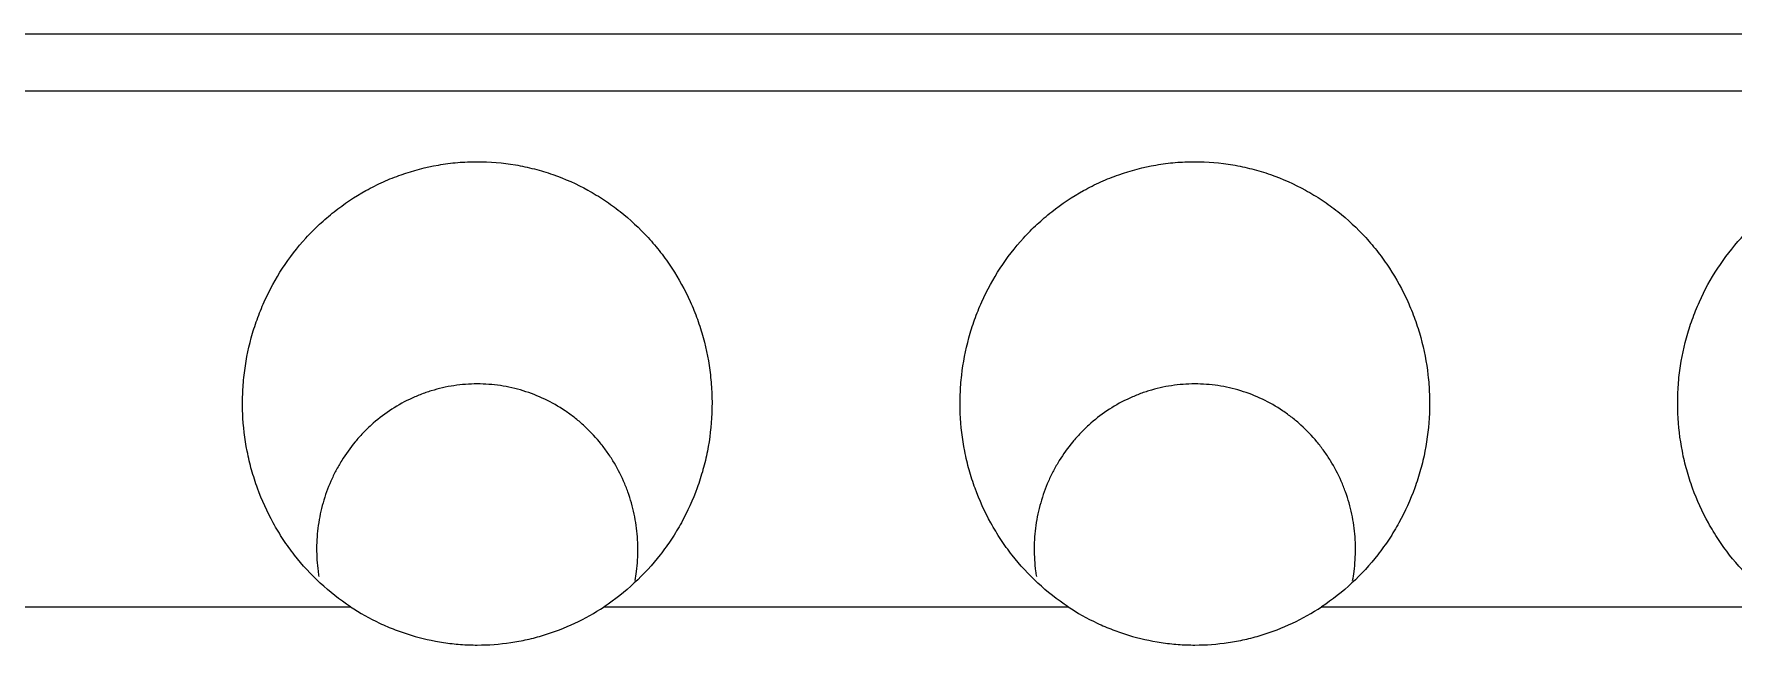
# Model space of a CAD drawing. Header units: inches. Extents: x 3778 to 56227, y -16914 to 35091.
# Drawn here: x 42859.95 to 42867.02, y -12661.26 to -12658.71 of the extents above; entities that cross this region are included whole.
import ezdxf

# ---------------------------------------------------------------- set-up
doc = ezdxf.new("R2010")
doc.units = ezdxf.units.IN
doc.header["$LTSCALE"] = 100
doc.header["$MEASUREMENT"] = 0
doc.linetypes.add('DH-HID2', pattern=[1.2, 0.8, -0.4])
doc.layers.add('2-con', color=2, linetype='Continuous')
doc.layers.add('FU-FURM', color=251, linetype='DH-HID2')
doc.layers.add('mark-B', color=2, linetype='Continuous', lineweight=20)

# ---------------------------------------------------------------- blocks, each defined once
blk = doc.blocks.new('cjscjdeh')
at = {"layer": 'FU-FURM', "color": 8}
blk.add_line((149349.5168, 68184.8848), (151549.5168, 68184.8848), dxfattribs=at)
blk = doc.blocks.new('무풍1WAY 대형')
at = {"layer": 'mark-B'}
blk.add_line((289.2596, -420.2368), (-384.8363, -420.2368), dxfattribs=at)
for points, knots in [([(-180.2062, -417.8514), (-180.2448, -417.8259), (-180.2853, -417.8031), (-180.3488, -417.7731), (-180.3705, -417.7639), (-180.4142, -417.7471), (-180.4362, -417.7396), (-180.5029, -417.7194), (-180.5481, -417.7092), (-180.6173, -417.6989), (-180.6406, -417.6963), (-180.6876, -417.6928), (-180.7111, -417.6919), (-180.7811, -417.6919), (-180.8274, -417.6954), (-180.8964, -417.7056), (-180.9194, -417.7099), (-180.965, -417.7201), (-180.9879, -417.7261), (-181.0552, -417.7465), (-181.142, -417.78), (-181.2231, -417.8256), (-181.2622, -417.8514)], [0, 0, 0, 0, 0.125, 0.125, 0.1875, 0.1875, 0.25, 0.25, 0.375, 0.375, 0.4375, 0.4375, 0.5, 0.5, 0.625, 0.625, 0.6875, 0.6875, 0.75, 0.75, 0.875, 1, 1, 1, 1]), ([(-177.2186, -417.8514), (-177.2573, -417.8259), (-177.2977, -417.8031), (-177.3613, -417.7731), (-177.383, -417.7639), (-177.4266, -417.7471), (-177.4486, -417.7396), (-177.5153, -417.7194), (-177.5606, -417.7092), (-177.6298, -417.6989), (-177.6531, -417.6963), (-177.7001, -417.6928), (-177.7235, -417.6919), (-177.7935, -417.6919), (-177.8399, -417.6954), (-177.9089, -417.7056), (-177.9318, -417.7099), (-177.9775, -417.7201), (-178.0003, -417.7261), (-178.0676, -417.7465), (-178.1544, -417.78), (-178.2355, -417.8256), (-178.2747, -417.8514)], [0, 0, 0, 0, 0.125, 0.125, 0.1875, 0.1875, 0.25, 0.25, 0.375, 0.375, 0.4375, 0.4375, 0.5, 0.5, 0.625, 0.625, 0.6875, 0.6875, 0.75, 0.75, 0.875, 1, 1, 1, 1]), ([(-183.1937, -417.8514), (-183.1487, -417.8812), (-183.1069, -417.9142), (-183.0294, -417.986), (-182.9936, -418.0249), (-182.9445, -418.0877), (-182.9289, -418.1094), (-182.8992, -418.1542), (-182.8854, -418.177), (-182.8468, -418.2467), (-182.8249, -418.2949), (-182.7977, -418.3697), (-182.7895, -418.3951), (-182.7752, -418.4466), (-182.769, -418.4726), (-182.7536, -418.5508), (-182.7474, -418.6032), (-182.7442, -418.6825), (-182.7441, -418.709), (-182.746, -418.7623), (-182.748, -418.7891), (-182.757, -418.8684), (-182.767, -418.9203), (-182.7879, -418.9967), (-182.7959, -419.0219), (-182.8093, -419.0594), (-182.814, -419.0719), (-182.824, -419.0966), (-182.8293, -419.109), (-182.8567, -419.17), (-182.8822, -419.2166), (-182.9401, -419.3051), (-182.9726, -419.3472), (-183.0177, -419.3967), (-183.027, -419.4065), (-183.0458, -419.4256), (-183.0746, -419.4536), (-183.1049, -419.4796), (-183.1673, -419.5291), (-183.2116, -419.5587), (-183.2819, -419.5977), (-183.3061, -419.6098), (-183.3552, -419.6319), (-183.38, -419.6418), (-183.4555, -419.6684), (-183.5071, -419.6819), (-183.5732, -419.6933), (-183.5865, -419.6953), (-183.6133, -419.6988), (-183.6268, -419.7003), (-183.6671, -419.7037), (-183.6939, -419.7049), (-183.7741, -419.705), (-183.8273, -419.7006), (-183.8935, -419.6894), (-183.9067, -419.6868), (-183.9332, -419.6812), (-183.9463, -419.6781), (-183.9855, -419.668), (-184.0111, -419.6602), (-184.0868, -419.6337), (-184.1355, -419.612), (-184.206, -419.5732), (-184.2291, -419.5592), (-184.2739, -419.5294), (-184.2955, -419.5137), (-184.3582, -419.4642), (-184.3972, -419.428), (-184.4513, -419.3688), (-184.4687, -419.3482), (-184.5015, -419.3059), (-184.517, -419.2842), (-184.5607, -419.2177), (-184.5862, -419.1712), (-184.6136, -419.1105), (-184.6188, -419.0983), (-184.6288, -419.0735), (-184.6336, -419.061), (-184.6472, -419.0232), (-184.6552, -418.9979), (-184.6763, -418.9212), (-184.6863, -418.8693), (-184.6954, -418.7903), (-184.6974, -418.7638), (-184.6994, -418.7103), (-184.6993, -418.6836), (-184.6961, -418.6042), (-184.69, -418.5517), (-184.6748, -418.4738), (-184.6687, -418.448), (-184.6544, -418.3966), (-184.6463, -418.371), (-184.619, -418.2959), (-184.5971, -418.2477), (-184.5588, -418.1782), (-184.5451, -418.1555), (-184.5231, -418.1222), (-184.5156, -418.1112), (-184.5, -418.0894), (-184.4919, -418.0787), (-184.4506, -418.0257), (-184.4146, -417.9865), (-184.3367, -417.9142), (-184.2948, -417.8812), (-184.2498, -417.8514)], [0, 0, 0, 0, 0.03125, 0.03125, 0.0625, 0.0625, 0.078125, 0.078125, 0.09375, 0.09375, 0.125, 0.125, 0.140625, 0.140625, 0.15625, 0.15625, 0.1875, 0.1875, 0.203125, 0.203125, 0.21875, 0.21875, 0.25, 0.25, 0.265625, 0.265625, 0.273437, 0.273437, 0.28125, 0.28125, 0.3125, 0.3125, 0.34375, 0.34375, 0.351562, 0.351562, 0.359375, 0.375, 0.375, 0.40625, 0.40625, 0.421875, 0.421875, 0.4375, 0.4375, 0.46875, 0.46875, 0.476562, 0.476562, 0.484375, 0.484375, 0.5, 0.5, 0.53125, 0.53125, 0.539062, 0.539062, 0.546875, 0.546875, 0.5625, 0.5625, 0.59375, 0.59375, 0.609375, 0.609375, 0.625, 0.625, 0.65625, 0.65625, 0.671875, 0.671875, 0.6875, 0.6875, 0.71875, 0.71875, 0.726562, 0.726562, 0.734375, 0.734375, 0.75, 0.75, 0.78125, 0.78125, 0.796875, 0.796875, 0.8125, 0.8125, 0.84375, 0.84375, 0.859375, 0.859375, 0.875, 0.875, 0.90625, 0.90625, 0.921875, 0.921875, 0.929688, 0.929688, 0.9375, 0.9375, 0.96875, 0.96875, 1, 1, 1, 1]), ([(-180.2062, -417.8514), (-180.1612, -417.8812), (-180.1194, -417.9142), (-180.0418, -417.986), (-180.0061, -418.0249), (-179.957, -418.0877), (-179.9413, -418.1094), (-179.9117, -418.1542), (-179.8979, -418.177), (-179.8593, -418.2467), (-179.8374, -418.2949), (-179.8101, -418.3697), (-179.802, -418.3951), (-179.7876, -418.4466), (-179.7814, -418.4726), (-179.7661, -418.5508), (-179.7599, -418.6032), (-179.7566, -418.6825), (-179.7566, -418.709), (-179.7585, -418.7623), (-179.7605, -418.7891), (-179.7695, -418.8684), (-179.7795, -418.9203), (-179.8004, -418.9967), (-179.8083, -419.0219), (-179.8218, -419.0594), (-179.8265, -419.0719), (-179.8365, -419.0966), (-179.8417, -419.109), (-179.8692, -419.17), (-179.8947, -419.2166), (-179.9526, -419.3051), (-179.985, -419.3472), (-180.0301, -419.3967), (-180.0394, -419.4065), (-180.0583, -419.4256), (-180.0871, -419.4536), (-180.1173, -419.4796), (-180.1798, -419.5291), (-180.224, -419.5587), (-180.2944, -419.5977), (-180.3186, -419.6098), (-180.3676, -419.6319), (-180.3925, -419.6418), (-180.4679, -419.6684), (-180.5195, -419.6819), (-180.5857, -419.6933), (-180.599, -419.6953), (-180.6258, -419.6988), (-180.6392, -419.7003), (-180.6795, -419.7037), (-180.7063, -419.7049), (-180.7866, -419.705), (-180.8398, -419.7006), (-180.906, -419.6894), (-180.9192, -419.6868), (-180.9456, -419.6812), (-180.9588, -419.6781), (-180.9979, -419.668), (-181.0236, -419.6602), (-181.0992, -419.6337), (-181.1479, -419.612), (-181.2184, -419.5732), (-181.2416, -419.5592), (-181.2863, -419.5294), (-181.308, -419.5137), (-181.3707, -419.4642), (-181.4096, -419.428), (-181.4637, -419.3688), (-181.4811, -419.3482), (-181.514, -419.3059), (-181.5294, -419.2842), (-181.5731, -419.2177), (-181.5986, -419.1712), (-181.626, -419.1105), (-181.6313, -419.0983), (-181.6413, -419.0735), (-181.6461, -419.061), (-181.6597, -419.0232), (-181.6677, -418.9979), (-181.6887, -418.9212), (-181.6987, -418.8693), (-181.7078, -418.7903), (-181.7098, -418.7638), (-181.7118, -418.7103), (-181.7118, -418.6836), (-181.7086, -418.6042), (-181.7024, -418.5517), (-181.6872, -418.4738), (-181.6811, -418.448), (-181.6669, -418.3966), (-181.6587, -418.371), (-181.6314, -418.2959), (-181.6095, -418.2477), (-181.5712, -418.1782), (-181.5575, -418.1555), (-181.5356, -418.1222), (-181.528, -418.1112), (-181.5124, -418.0894), (-181.5044, -418.0787), (-181.4631, -418.0257), (-181.4271, -417.9865), (-181.3491, -417.9142), (-181.3072, -417.8812), (-181.2622, -417.8514)], [0, 0, 0, 0, 0.03125, 0.03125, 0.0625, 0.0625, 0.078125, 0.078125, 0.09375, 0.09375, 0.125, 0.125, 0.140625, 0.140625, 0.15625, 0.15625, 0.1875, 0.1875, 0.203125, 0.203125, 0.21875, 0.21875, 0.25, 0.25, 0.265625, 0.265625, 0.273437, 0.273437, 0.28125, 0.28125, 0.3125, 0.3125, 0.34375, 0.34375, 0.351562, 0.351562, 0.359375, 0.375, 0.375, 0.40625, 0.40625, 0.421875, 0.421875, 0.4375, 0.4375, 0.46875, 0.46875, 0.476562, 0.476562, 0.484375, 0.484375, 0.5, 0.5, 0.53125, 0.53125, 0.539062, 0.539062, 0.546875, 0.546875, 0.5625, 0.5625, 0.59375, 0.59375, 0.609375, 0.609375, 0.625, 0.625, 0.65625, 0.65625, 0.671875, 0.671875, 0.6875, 0.6875, 0.71875, 0.71875, 0.726562, 0.726562, 0.734375, 0.734375, 0.75, 0.75, 0.78125, 0.78125, 0.796875, 0.796875, 0.8125, 0.8125, 0.84375, 0.84375, 0.859375, 0.859375, 0.875, 0.875, 0.90625, 0.90625, 0.921875, 0.921875, 0.929687, 0.929687, 0.9375, 0.9375, 0.96875, 0.96875, 1, 1, 1, 1]), ([(-177.2186, -417.8514), (-177.1736, -417.8812), (-177.1318, -417.9142), (-177.0543, -417.986), (-177.0185, -418.0249), (-176.9694, -418.0877), (-176.9538, -418.1094), (-176.9241, -418.1542), (-176.9103, -418.177), (-176.8718, -418.2467), (-176.8498, -418.2949), (-176.8226, -418.3697), (-176.8144, -418.3951), (-176.8001, -418.4466), (-176.7939, -418.4726), (-176.7785, -418.5508), (-176.7724, -418.6032), (-176.7691, -418.6825), (-176.769, -418.709), (-176.7709, -418.7623), (-176.7729, -418.7891), (-176.7819, -418.8684), (-176.7919, -418.9203), (-176.8128, -418.9967), (-176.8208, -419.0219), (-176.8342, -419.0594), (-176.8389, -419.0719), (-176.8489, -419.0966), (-176.8542, -419.109), (-176.8816, -419.17), (-176.9071, -419.2166), (-176.965, -419.3051), (-176.9975, -419.3472), (-177.0426, -419.3967), (-177.0519, -419.4065), (-177.0707, -419.4256), (-177.0995, -419.4536), (-177.1298, -419.4796), (-177.1922, -419.5291), (-177.2365, -419.5587), (-177.3068, -419.5977), (-177.3311, -419.6098), (-177.3801, -419.6319), (-177.4049, -419.6418), (-177.4804, -419.6684), (-177.532, -419.6819), (-177.5981, -419.6933), (-177.6114, -419.6953), (-177.6382, -419.6988), (-177.6517, -419.7003), (-177.692, -419.7037), (-177.7188, -419.7049), (-177.799, -419.705), (-177.8522, -419.7006), (-177.9184, -419.6894), (-177.9316, -419.6868), (-177.9581, -419.6812), (-177.9713, -419.6781), (-178.0104, -419.668), (-178.036, -419.6602), (-178.1117, -419.6337), (-178.1604, -419.612), (-178.2309, -419.5732), (-178.254, -419.5592), (-178.2988, -419.5294), (-178.3204, -419.5137), (-178.3831, -419.4642), (-178.4221, -419.428), (-178.4762, -419.3688), (-178.4936, -419.3482), (-178.5264, -419.3059), (-178.5419, -419.2842), (-178.5856, -419.2177), (-178.6111, -419.1712), (-178.6385, -419.1105), (-178.6437, -419.0983), (-178.6537, -419.0735), (-178.6585, -419.061), (-178.6721, -419.0232), (-178.6801, -418.9979), (-178.7012, -418.9212), (-178.7112, -418.8693), (-178.7203, -418.7903), (-178.7223, -418.7638), (-178.7243, -418.7103), (-178.7242, -418.6836), (-178.721, -418.6042), (-178.7149, -418.5517), (-178.6997, -418.4738), (-178.6936, -418.448), (-178.6793, -418.3966), (-178.6712, -418.371), (-178.6439, -418.2959), (-178.622, -418.2477), (-178.5837, -418.1782), (-178.57, -418.1555), (-178.548, -418.1222), (-178.5405, -418.1112), (-178.5249, -418.0894), (-178.5168, -418.0787), (-178.4755, -418.0257), (-178.4395, -417.9865), (-178.3616, -417.9142), (-178.3197, -417.8812), (-178.2747, -417.8514)], [0, 0, 0, 0, 0.03125, 0.03125, 0.0625, 0.0625, 0.078125, 0.078125, 0.09375, 0.09375, 0.125, 0.125, 0.140625, 0.140625, 0.15625, 0.15625, 0.1875, 0.1875, 0.203125, 0.203125, 0.21875, 0.21875, 0.25, 0.25, 0.265625, 0.265625, 0.273437, 0.273437, 0.28125, 0.28125, 0.3125, 0.3125, 0.34375, 0.34375, 0.351562, 0.351562, 0.359375, 0.375, 0.375, 0.40625, 0.40625, 0.421875, 0.421875, 0.4375, 0.4375, 0.46875, 0.46875, 0.476562, 0.476562, 0.484375, 0.484375, 0.5, 0.5, 0.53125, 0.53125, 0.539062, 0.539062, 0.546875, 0.546875, 0.5625, 0.5625, 0.59375, 0.59375, 0.609375, 0.609375, 0.625, 0.625, 0.65625, 0.65625, 0.671875, 0.671875, 0.6875, 0.6875, 0.71875, 0.71875, 0.726562, 0.726562, 0.734375, 0.734375, 0.75, 0.75, 0.78125, 0.78125, 0.796875, 0.796875, 0.8125, 0.8125, 0.84375, 0.84375, 0.859375, 0.859375, 0.875, 0.875, 0.90625, 0.90625, 0.921875, 0.921875, 0.929687, 0.929687, 0.9375, 0.9375, 0.96875, 0.96875, 1, 1, 1, 1]), ([(-181.3911, -417.9607), (-181.3934, -417.9731), (-181.3954, -417.9856), (-181.3991, -418.0141), (-181.4007, -418.03), (-181.4027, -418.0621), (-181.4032, -418.0783), (-181.4029, -418.1266), (-181.3982, -418.1903), (-181.385, -418.2529), (-181.3718, -418.2993), (-181.3668, -418.3148), (-181.3559, -418.3451), (-181.35, -418.36), (-181.3306, -418.404), (-181.3158, -418.4323), (-181.2905, -418.4733), (-181.2816, -418.4867), (-181.2627, -418.513), (-181.2528, -418.5258), (-181.2219, -418.563), (-181.1997, -418.5862), (-181.164, -418.6186), (-181.1517, -418.6289), (-181.1263, -418.6488), (-181.1131, -418.6584), (-181.0726, -418.6856), (-181.0166, -418.7175), (-180.9564, -418.7411), (-180.9097, -418.7554), (-180.8939, -418.7596), (-180.8623, -418.7668), (-180.8464, -418.7698), (-180.7986, -418.7769), (-180.7664, -418.7793), (-180.7178, -418.7793), (-180.7014, -418.7787), (-180.6689, -418.7763), (-180.6528, -418.7744), (-180.6049, -418.7672), (-180.5735, -418.76), (-180.5273, -418.7458), (-180.512, -418.7404), (-180.4818, -418.7286), (-180.4667, -418.7221), (-180.4229, -418.7011), (-180.3671, -418.6691), (-180.3164, -418.6295), (-180.2804, -418.5968), (-180.2687, -418.5854), (-180.2465, -418.5622), (-180.2358, -418.5502), (-180.2051, -418.5132), (-180.1865, -418.4872), (-180.1612, -418.4463), (-180.1533, -418.4323), (-180.1383, -418.4037), (-180.1312, -418.3891), (-180.1119, -418.345), (-180.0903, -418.2849), (-180.0769, -418.2223), (-180.0701, -418.1744), (-180.0684, -418.1583), (-180.066, -418.1263), (-180.0654, -418.1103), (-180.0652, -418.0625), (-180.0671, -418.0306), (-180.0722, -417.9916), (-180.0733, -417.9843), (-180.0744, -417.977)], [0, 0, 0, 0, 0.01614, 0.01614, 0.036443, 0.036443, 0.056745, 0.056745, 0.09735, 0.137955, 0.137955, 0.158258, 0.158258, 0.17856, 0.17856, 0.219165, 0.219165, 0.239468, 0.239468, 0.25977, 0.25977, 0.300375, 0.300375, 0.320678, 0.320678, 0.34098, 0.34098, 0.381585, 0.42219, 0.42219, 0.442493, 0.442493, 0.462795, 0.462795, 0.5034, 0.5034, 0.523703, 0.523703, 0.544005, 0.544005, 0.58461, 0.58461, 0.604913, 0.604913, 0.625215, 0.625215, 0.66582, 0.706425, 0.706425, 0.726728, 0.726728, 0.74703, 0.74703, 0.787635, 0.787635, 0.807938, 0.807938, 0.82824, 0.82824, 0.868845, 0.90945, 0.90945, 0.929753, 0.929753, 0.950055, 0.950055, 0.99066, 0.99066, 1, 1, 1, 1]), ([(-178.4036, -417.9607), (-178.4059, -417.9731), (-178.4079, -417.9856), (-178.4116, -418.0141), (-178.4131, -418.03), (-178.4151, -418.0621), (-178.4156, -418.0783), (-178.4153, -418.1266), (-178.4106, -418.1903), (-178.3974, -418.2529), (-178.3842, -418.2993), (-178.3793, -418.3148), (-178.3684, -418.3451), (-178.3624, -418.36), (-178.3431, -418.404), (-178.3282, -418.4323), (-178.303, -418.4733), (-178.2941, -418.4867), (-178.2752, -418.513), (-178.2653, -418.5258), (-178.2344, -418.563), (-178.2122, -418.5862), (-178.1765, -418.6186), (-178.1642, -418.6289), (-178.1387, -418.6488), (-178.1255, -418.6584), (-178.0851, -418.6856), (-178.029, -418.7175), (-177.9689, -418.7411), (-177.9222, -418.7554), (-177.9064, -418.7596), (-177.8748, -418.7668), (-177.8589, -418.7698), (-177.8111, -418.7769), (-177.7789, -418.7793), (-177.7302, -418.7793), (-177.7139, -418.7787), (-177.6814, -418.7763), (-177.6653, -418.7744), (-177.6174, -418.7672), (-177.586, -418.76), (-177.5398, -418.7458), (-177.5245, -418.7404), (-177.4942, -418.7286), (-177.4792, -418.7221), (-177.4354, -418.7011), (-177.3796, -418.6691), (-177.3289, -418.6295), (-177.2928, -418.5968), (-177.2812, -418.5854), (-177.2589, -418.5622), (-177.2482, -418.5502), (-177.2176, -418.5132), (-177.199, -418.4872), (-177.1737, -418.4463), (-177.1657, -418.4323), (-177.1507, -418.4037), (-177.1437, -418.3891), (-177.1243, -418.345), (-177.1027, -418.2849), (-177.0894, -418.2223), (-177.0826, -418.1744), (-177.0808, -418.1583), (-177.0785, -418.1263), (-177.0779, -418.1103), (-177.0776, -418.0625), (-177.0796, -418.0306), (-177.0846, -417.9916), (-177.0857, -417.9843), (-177.0869, -417.977)], [0, 0, 0, 0, 0.01614, 0.01614, 0.036442, 0.036442, 0.056745, 0.056745, 0.09735, 0.137955, 0.137955, 0.158257, 0.158257, 0.17856, 0.17856, 0.219165, 0.219165, 0.239467, 0.239467, 0.25977, 0.25977, 0.300375, 0.300375, 0.320677, 0.320677, 0.34098, 0.34098, 0.381585, 0.42219, 0.42219, 0.442492, 0.442492, 0.462795, 0.462795, 0.5034, 0.5034, 0.523702, 0.523702, 0.544005, 0.544005, 0.58461, 0.58461, 0.604912, 0.604912, 0.625215, 0.625215, 0.66582, 0.706425, 0.706425, 0.726727, 0.726727, 0.74703, 0.74703, 0.787635, 0.787635, 0.807937, 0.807937, 0.82824, 0.82824, 0.868845, 0.90945, 0.90945, 0.929752, 0.929752, 0.950055, 0.950055, 0.99066, 0.99066, 1, 1, 1, 1])]:
    blk.add_open_spline(points, degree=3, knots=knots, dxfattribs=at)
for points in [[(-181.2622, -417.8514), (-181.9061, -417.8514), (-182.5499, -417.8514), (-183.1937, -417.8514)], [(-178.2747, -417.8514), (-178.9185, -417.8514), (-179.5623, -417.8514), (-180.2062, -417.8514)], [(-175.2871, -417.8514), (-175.931, -417.8514), (-176.5748, -417.8514), (-177.2186, -417.8514)]]:
    blk.add_open_spline(points, degree=3, dxfattribs=at)
blk = doc.blocks.new('dpdjzjs')
at = {"layer": 'mark-B', "rotation": 180}
blk.add_blockref('무풍1WAY 대형', (178654.9147, 88751.491), dxfattribs=at)

msp = doc.modelspace()

# ---------------------------------------------------------------- block references
msp.add_blockref('cjscjdeh', (-107842.9668, -80843.8362))
at = {"layer": '2-con'}
msp.add_blockref('dpdjzjs', (-135970.8648, -101830.4424), dxfattribs=at)

doc.saveas('drawing.dxf')
